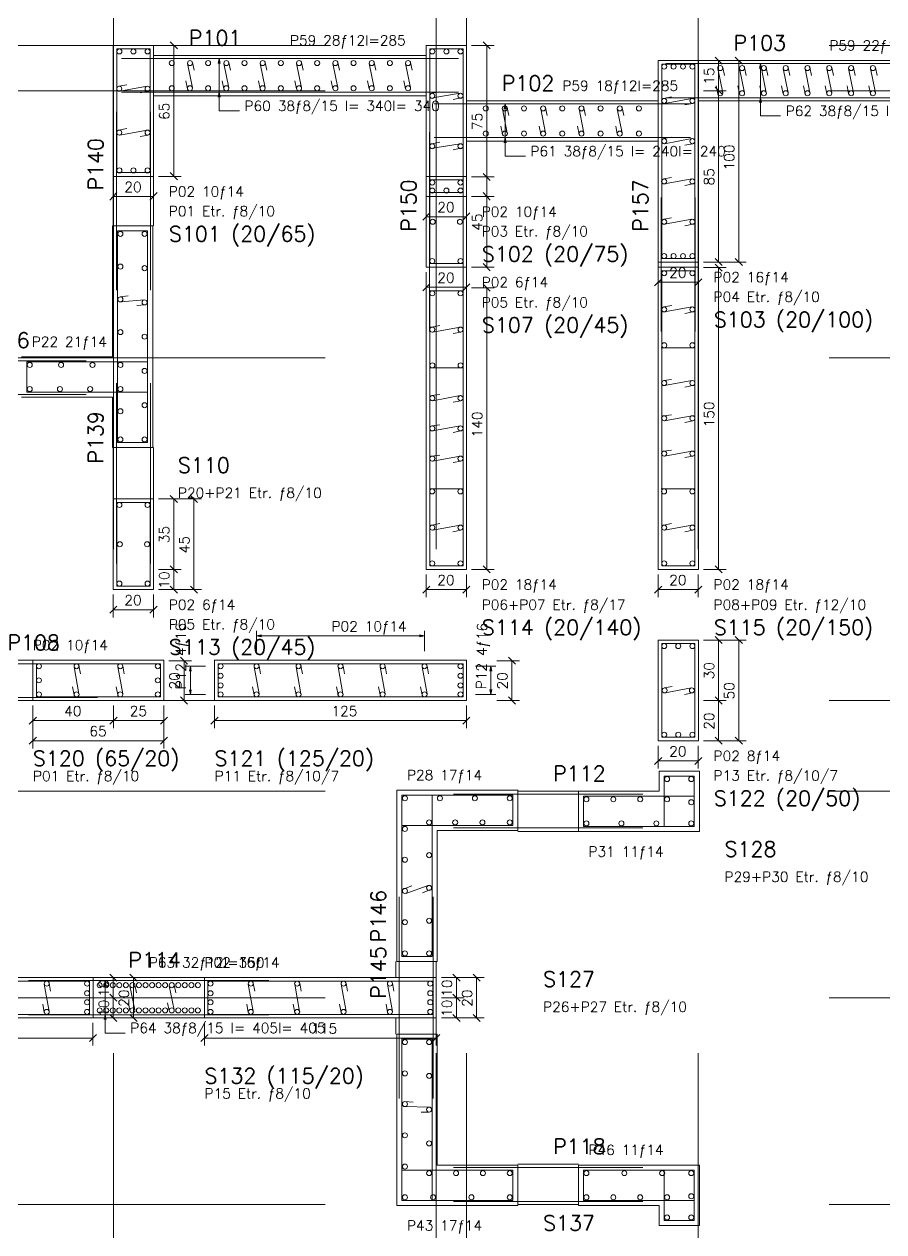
# Model space of a CAD drawing. Header units: inches. Extents: x -0.21 to 0.83, y 0.75 to 2.02.
# Drawn here: x -0.0579 to 0.1126, y 1.665 to 1.9046 of the extents above; entities that cross this region are included whole.
import ezdxf

# ---------------------------------------------------------------- set-up
doc = ezdxf.new("R2010")
doc.units = ezdxf.units.IN
doc.header["$MEASUREMENT"] = 0
doc.linetypes.add('CENTER', pattern=[0.0065, 0.002, -0.001, 0.0005, -0.001, 0.002])
for name, color, linetype, lineweight in [('DONATI', 84, 'Continuous', 0), ('OLCU', 1, 'Continuous', 0), ('PENC2', 1, 'Continuous', 0), ('PENC3', 5, 'Continuous', 0), ('PEND2', 1, 'CENTER', 0)]:
    doc.layers.add(name, color=color, linetype=linetype, lineweight=lineweight)
doc.styles.add('RomanSTA', font='RomanSTA')

msp = doc.modelspace()

# ---------------------------------------------------------------- linework, layer by layer
at = {"layer": 'DONATI', "linetype": 'Continuous'}
for p, q in [((-0.03951, 1.89972), (-0.03951, 1.87522)), ((-0.03951, 1.89972), (-0.03292, 1.89972)), ((-0.03292, 1.89972), (-0.03292, 1.87522)), ((0.02257, 1.89972), (0.02257, 1.87122)), ((0.02257, 1.89972), (0.02916, 1.89972)), ((0.02916, 1.89972), (0.02916, 1.87122)), ((-0.03862, 1.89782), (0.02826, 1.89782)), ((0.06857, 1.89672), (0.06857, 1.85812)), ((0.06857, 1.89672), (0.07516, 1.89672)), ((0.06942, 1.89682), (0.13422, 1.89682)), ((0.07516, 1.89672), (0.07516, 1.85812)), ((-0.03862, 1.89112), (0.02826, 1.89112)), ((0.02342, 1.88882), (0.07426, 1.88882)), ((0.06942, 1.89002), (0.13422, 1.89002)), ((-0.03958, 1.88722), (-0.03958, 1.85182)), ((-0.03286, 1.88722), (-0.03286, 1.85182)), ((0.0225, 1.88322), (0.0225, 1.84362)), ((0.02342, 1.88212), (0.07426, 1.88212)), ((0.02922, 1.88322), (0.02922, 1.84362)), ((-0.03951, 1.87522), (-0.03292, 1.87522)), ((0.02257, 1.87372), (0.02257, 1.85712)), ((0.02257, 1.87372), (0.02916, 1.87372)), ((0.02916, 1.87372), (0.02916, 1.85712)), ((0.02257, 1.87122), (0.02916, 1.87122)), ((0.0685, 1.87022), (0.0685, 1.84362)), ((0.07522, 1.87022), (0.07522, 1.84362)), ((-0.0334, 1.86362), (-0.0394, 1.86362)), ((-0.0394, 1.86362), (-0.0394, 1.82162)), ((-0.0334, 1.82162), (-0.0334, 1.86362)), ((0.06857, 1.85812), (0.07516, 1.85812)), ((0.02257, 1.85712), (0.02916, 1.85712)), ((0.06857, 1.85572), (0.06857, 1.79712)), ((0.06857, 1.85572), (0.07516, 1.85572)), ((0.07516, 1.85572), (0.07516, 1.79712)), ((0.02257, 1.85172), (0.02257, 1.79712)), ((0.02257, 1.85172), (0.02916, 1.85172)), ((0.02916, 1.85172), (0.02916, 1.79712)), ((0.0685, 1.84042), (0.07522, 1.84042)), ((-0.08702, 1.83782), (-0.0456, 1.83782)), ((-0.0334, 1.83762), (-0.0574, 1.83762)), ((-0.0574, 1.83762), (-0.0574, 1.83162)), ((0.0225, 1.83642), (0.02922, 1.83642)), ((-0.0574, 1.83162), (-0.0334, 1.83162)), ((-0.03958, 1.83342), (-0.03958, 1.79762)), ((-0.03286, 1.83342), (-0.03286, 1.79762)), ((-0.08702, 1.83112), (-0.0456, 1.83112)), ((-0.0394, 1.82162), (-0.0334, 1.82162)), ((0.0225, 1.81242), (0.02922, 1.81242)), ((0.0685, 1.81242), (0.07522, 1.81242)), ((-0.03951, 1.80972), (-0.03951, 1.79312)), ((-0.03951, 1.80972), (-0.03292, 1.80972)), ((-0.03292, 1.80972), (-0.03292, 1.79312)), ((0.02257, 1.79712), (0.02916, 1.79712)), ((0.06857, 1.79712), (0.07516, 1.79712)), ((-0.03951, 1.79312), (-0.03292, 1.79312)), ((0.06857, 1.78172), (0.06857, 1.76312)), ((0.06857, 1.78172), (0.07516, 1.78172)), ((0.07516, 1.78172), (0.07516, 1.76312)), ((-0.08102, 1.77772), (-0.04338, 1.77772)), ((-0.05547, 1.77772), (-0.05547, 1.77112)), ((-0.05547, 1.77772), (-0.03088, 1.77772)), ((-0.03088, 1.77772), (-0.03088, 1.77112)), ((-0.01943, 1.77772), (-0.01943, 1.77112)), ((-0.01943, 1.77772), (0.02916, 1.77772)), ((0.02916, 1.77772), (0.02916, 1.77112)), ((-0.08102, 1.77102), (-0.04338, 1.77102)), ((-0.05547, 1.77112), (-0.03088, 1.77112)), ((-0.01943, 1.77112), (0.02916, 1.77112)), ((0.06857, 1.76312), (0.07516, 1.76312)), ((0.07504, 1.75542), (0.06904, 1.75542)), ((0.06904, 1.75542), (0.06904, 1.74542)), ((0.07504, 1.74542), (0.07504, 1.75542)), ((0.01704, 1.75162), (0.01704, 1.74562)), ((0.03904, 1.75162), (0.01704, 1.75162)), ((0.02304, 1.75162), (0.01704, 1.75162)), ((0.01704, 1.75162), (0.01704, 1.71962)), ((0.02304, 1.71962), (0.02304, 1.75162)), ((0.02724, 1.75182), (0.06484, 1.75182)), ((0.03904, 1.74562), (0.03904, 1.75162)), ((0.07504, 1.75142), (0.05304, 1.75142)), ((0.05304, 1.75142), (0.05304, 1.74542)), ((0.07504, 1.74542), (0.07504, 1.75142)), ((0.01704, 1.74562), (0.03904, 1.74562)), ((0.02724, 1.74512), (0.06484, 1.74512)), ((0.05304, 1.74542), (0.07504, 1.74542)), ((0.06904, 1.74542), (0.07504, 1.74542)), ((0.0165, 1.73142), (0.0165, 1.70902)), ((0.02322, 1.73142), (0.02322, 1.70902)), ((0.01704, 1.71962), (0.02304, 1.71962)), ((-0.08951, 1.71472), (-0.04492, 1.71472)), ((-0.05702, 1.71482), (-0.00934, 1.71482)), ((-0.04492, 1.71472), (-0.04492, 1.70812)), ((-0.02143, 1.71472), (-0.02143, 1.70812)), ((-0.02143, 1.71472), (0.02316, 1.71472)), ((0.0165, 1.71382), (0.0165, 1.69142)), ((0.02316, 1.71472), (0.02316, 1.70812)), ((0.02322, 1.71382), (0.02322, 1.69142)), ((-0.08951, 1.70812), (-0.04492, 1.70812)), ((-0.05702, 1.70802), (-0.00934, 1.70802)), ((-0.02143, 1.70812), (0.02316, 1.70812)), ((0.02304, 1.70322), (0.01704, 1.70322)), ((0.01704, 1.70322), (0.01704, 1.67122)), ((0.02304, 1.67122), (0.02304, 1.70322)), ((0.01704, 1.67722), (0.01704, 1.67122)), ((0.03904, 1.67722), (0.01704, 1.67722)), ((0.02724, 1.67772), (0.06484, 1.67772)), ((0.03904, 1.67122), (0.03904, 1.67722)), ((0.05304, 1.67722), (0.05304, 1.67122)), ((0.07504, 1.67722), (0.05304, 1.67722)), ((0.07504, 1.67722), (0.06904, 1.67722)), ((0.06904, 1.67722), (0.06904, 1.66722)), ((0.07504, 1.66722), (0.07504, 1.67722)), ((0.07504, 1.67122), (0.07504, 1.67722)), ((0.01704, 1.67122), (0.02304, 1.67122)), ((0.01704, 1.67122), (0.03904, 1.67122)), ((0.02724, 1.67102), (0.06484, 1.67102)), ((0.05304, 1.67122), (0.07504, 1.67122)), ((0.06904, 1.66722), (0.07504, 1.66722))]:
    msp.add_line(p, q, dxfattribs=at)
at = {"layer": 'DONATI'}
for centre in [(-0.03901, 1.89922), (-0.03622, 1.89922), (-0.03342, 1.89922), (0.02307, 1.89922), (0.02586, 1.89922), (0.02866, 1.89922), (-0.02861, 1.89692), (-0.025, 1.89692), (-0.0214, 1.89692), (-0.01779, 1.89692), (-0.01419, 1.89692), (-0.01058, 1.89692), (-0.00698, 1.89692), (-0.00337, 1.89692), (0.00023, 1.89692), (0.00384, 1.89692), (0.00744, 1.89692), (0.01105, 1.89692), (0.01465, 1.89692), (0.01826, 1.89692), (0.06907, 1.89622), (0.07093, 1.89622), (0.0728, 1.89622), (0.07466, 1.89622), (0.08019, 1.89592), (0.08452, 1.89592), (0.08884, 1.89592), (0.09317, 1.89592), (0.0975, 1.89592), (0.10182, 1.89592), (0.10615, 1.89592), (0.11048, 1.89592), (-0.03902, 1.89182), (-0.03342, 1.89182), (-0.02861, 1.89192), (-0.02501, 1.89192), (-0.0214, 1.89192), (-0.0178, 1.89192), (-0.01419, 1.89192), (-0.01059, 1.89192), (-0.00698, 1.89192), (-0.00337, 1.89192), (0.00023, 1.89192), (0.00384, 1.89192), (0.00744, 1.89192), (0.01105, 1.89192), (0.01465, 1.89192), (0.01826, 1.89192), (0.08019, 1.89092), (0.08452, 1.89092), (0.08884, 1.89092), (0.09317, 1.89092), (0.0975, 1.89092), (0.10182, 1.89092), (0.10615, 1.89092), (0.11048, 1.89092), (0.02306, 1.89042), (0.02866, 1.89042), (0.06906, 1.88942), (0.07466, 1.88942), (0.03366, 1.88792), (0.03746, 1.88792), (0.04126, 1.88792), (0.04506, 1.88792), (0.04886, 1.88792), (0.05266, 1.88792), (0.05646, 1.88792), (0.06026, 1.88792), (0.06406, 1.88792), (-0.03902, 1.88312), (-0.03342, 1.88312), (0.03366, 1.88292), (0.03746, 1.88292), (0.04126, 1.88292), (0.04506, 1.88292), (0.04886, 1.88292), (0.05266, 1.88292), (0.05646, 1.88292), (0.06026, 1.88292), (0.06406, 1.88292), (0.06906, 1.88142), (0.07466, 1.88142), (0.02306, 1.88042), (0.02866, 1.88042), (-0.03901, 1.87562), (-0.03622, 1.87562), (-0.03342, 1.87562), (0.02307, 1.87322), (0.02307, 1.87162), (0.02586, 1.87162), (0.02866, 1.87322), (0.02866, 1.87162), (0.06906, 1.87342), (0.07466, 1.87342), (0.02316, 1.86542), (0.02856, 1.86542), (0.06906, 1.86542), (0.07466, 1.86542), (-0.0388, 1.86302), (-0.034, 1.86302), (0.02307, 1.85762), (0.02866, 1.85762), (0.06907, 1.85862), (0.07093, 1.85862), (0.0728, 1.85862), (0.07466, 1.85862), (-0.0388, 1.85652), (-0.034, 1.85622), (0.06907, 1.85522), (0.07466, 1.85522), (-0.0388, 1.85002), (0.02307, 1.85122), (0.02866, 1.85122), (-0.034, 1.84942), (0.06907, 1.84802), (0.07467, 1.84802), (-0.0388, 1.84352), (-0.034, 1.84262), (0.02307, 1.84402), (0.02867, 1.84402), (0.06908, 1.84092), (0.07467, 1.84092), (-0.0568, 1.83702), (-0.05057, 1.83702), (-0.04434, 1.83702), (-0.0388, 1.83702), (-0.034, 1.83582), (0.02308, 1.83692), (0.02867, 1.83692), (0.06906, 1.83342), (0.07466, 1.83342), (-0.0568, 1.83222), (-0.0508, 1.83222), (-0.0448, 1.83222), (-0.0388, 1.83222), (-0.034, 1.82902), (0.02306, 1.83042), (0.02866, 1.83042), (-0.0388, 1.82782), (0.06906, 1.82642), (0.07466, 1.82642), (0.02306, 1.82442), (0.02866, 1.82442), (-0.0388, 1.82222), (-0.034, 1.82222), (0.06906, 1.81942), (0.07466, 1.81942), (0.02306, 1.81842), (0.02866, 1.81842), (0.02305, 1.81192), (0.02865, 1.81192), (0.06905, 1.81192), (0.07465, 1.81192), (-0.03901, 1.80922), (-0.03342, 1.80922), (0.02306, 1.80472), (0.02866, 1.80472), (0.06906, 1.80472), (0.07466, 1.80472), (-0.03892, 1.80142), (-0.03352, 1.80142), (0.02307, 1.79762), (0.02866, 1.79762), (0.06907, 1.79762), (0.07466, 1.79762), (-0.03901, 1.79362), (-0.03342, 1.79362), (0.06907, 1.78122), (0.07186, 1.78122), (0.07466, 1.78122), (-0.05497, 1.77722), (-0.04751, 1.77722), (-0.03884, 1.77722), (-0.03138, 1.77722), (-0.01893, 1.77722), (-0.0118, 1.77722), (-0.00347, 1.77722), (0.00486, 1.77722), (0.0132, 1.77722), (0.02153, 1.77722), (0.02866, 1.77722), (-0.05497, 1.77442), (-0.03138, 1.77442), (-0.01893, 1.77532), (-0.01893, 1.77342), (0.02866, 1.77532), (0.02866, 1.77342), (-0.05497, 1.77162), (-0.04751, 1.77162), (-0.03884, 1.77162), (-0.03138, 1.77162), (-0.01893, 1.77162), (-0.0118, 1.77162), (-0.00347, 1.77162), (0.00486, 1.77162), (0.0132, 1.77162), (0.02153, 1.77162), (0.02866, 1.77162), (0.06916, 1.77242), (0.07456, 1.77242), (0.06907, 1.76362), (0.07186, 1.76362), (0.07466, 1.76362), (0.06964, 1.75482), (0.07444, 1.75482), (0.01764, 1.75102), (0.02458, 1.75102), (0.03151, 1.75102), (0.03844, 1.75102), (0.05364, 1.75082), (0.05898, 1.75082), (0.06431, 1.75082), (0.06964, 1.75082), (0.07444, 1.75022), (0.01764, 1.74492), (0.02244, 1.74622), (0.0276, 1.74622), (0.03302, 1.74622), (0.03844, 1.74622), (0.05364, 1.74602), (0.06058, 1.74602), (0.06751, 1.74602), (0.07444, 1.74602), (0.02244, 1.73972), (0.01764, 1.73882), (0.01764, 1.73262), (0.02244, 1.73322), (0.01764, 1.72642), (0.02244, 1.72672), (0.01764, 1.72022), (0.02244, 1.72022), (-0.05342, 1.71422), (-0.04542, 1.71422), (-0.04292, 1.71392), (-0.04162, 1.71392), (-0.04032, 1.71392), (-0.03902, 1.71392), (-0.03772, 1.71392), (-0.03642, 1.71392), (-0.03512, 1.71392), (-0.03382, 1.71392), (-0.03253, 1.71392), (-0.03123, 1.71392), (-0.02993, 1.71392), (-0.02863, 1.71392), (-0.02733, 1.71392), (-0.02603, 1.71392), (-0.02473, 1.71392), (-0.02343, 1.71392), (-0.02093, 1.71422), (-0.01294, 1.71422), (-0.00374, 1.71422), (0.00546, 1.71422), (0.01466, 1.71422), (0.02266, 1.71422), (-0.04542, 1.71232), (-0.02093, 1.71232), (0.02266, 1.71232), (-0.05342, 1.70862), (-0.04542, 1.71052), (-0.04542, 1.70862), (-0.04292, 1.70892), (-0.04162, 1.70892), (-0.04032, 1.70892), (-0.03902, 1.70892), (-0.03772, 1.70892), (-0.03642, 1.70892), (-0.03513, 1.70892), (-0.03383, 1.70892), (-0.03253, 1.70892), (-0.03123, 1.70892), (-0.02993, 1.70892), (-0.02863, 1.70892), (-0.02733, 1.70892), (-0.02603, 1.70892), (-0.02473, 1.70892), (-0.02344, 1.70892), (-0.02093, 1.71052), (-0.02093, 1.70862), (-0.01294, 1.70862), (-0.00374, 1.70862), (0.00546, 1.70862), (0.01466, 1.70862), (0.02266, 1.71052), (0.02266, 1.70862), (0.01764, 1.70262), (0.02244, 1.70262), (0.01764, 1.69642), (0.02244, 1.69592), (0.01764, 1.69032), (0.02244, 1.68922), (0.01764, 1.68412), (0.02244, 1.68252), (0.01764, 1.67792), (0.02244, 1.67662), (0.02778, 1.67662), (0.03311, 1.67662), (0.03844, 1.67662), (0.05364, 1.67662), (0.06116, 1.67662), (0.06867, 1.67662), (0.07444, 1.67662), (0.01764, 1.67182), (0.02321, 1.67182), (0.03083, 1.67182), (0.03844, 1.67182), (0.05364, 1.67182), (0.05898, 1.67182), (0.06431, 1.67182), (0.06964, 1.67182), (0.07444, 1.67202), (0.06964, 1.66782), (0.07444, 1.66782)]:
    msp.add_circle(centre, 0.0005, dxfattribs=at)
at = {"layer": 'OLCU', "linetype": 'Continuous'}
for p, q in [((-0.02751, 1.89972), (-0.02892, 1.90112)), ((0.03457, 1.89972), (0.03316, 1.90112)), ((-0.02672, 1.90042), (-0.03122, 1.90042)), ((-0.02822, 1.87442), (-0.02822, 1.90042)), ((0.03536, 1.90042), (0.03086, 1.90042)), ((0.03386, 1.87042), (0.03386, 1.90042)), ((-0.01919, 1.89782), (-0.01939, 1.89682)), ((-0.01919, 1.89782), (-0.019, 1.89682)), ((0.08136, 1.89742), (0.07686, 1.89742)), ((0.08057, 1.89672), (0.07916, 1.89812)), ((0.07986, 1.89142), (0.07986, 1.89742)), ((0.08536, 1.89742), (0.08086, 1.89742)), ((0.08457, 1.89672), (0.08316, 1.89812)), ((0.08386, 1.85742), (0.08386, 1.89742)), ((0.08817, 1.89682), (0.08797, 1.89582)), ((0.08817, 1.89682), (0.08836, 1.89582)), ((-0.01919, 1.89112), (-0.01938, 1.89012)), ((-0.01919, 1.89112), (-0.01899, 1.89012)), ((0.08136, 1.89142), (0.07686, 1.89142)), ((0.08057, 1.89072), (0.07916, 1.89212)), ((0.07986, 1.85742), (0.07986, 1.89142)), ((0.03753, 1.88882), (0.03733, 1.88782)), ((0.03753, 1.88882), (0.03772, 1.88782)), ((0.08817, 1.89002), (0.08798, 1.88912)), ((0.08817, 1.89002), (0.08837, 1.88912)), ((0.03753, 1.88212), (0.03734, 1.88112)), ((0.03753, 1.88212), (0.03773, 1.88112)), ((-0.02672, 1.87442), (-0.03122, 1.87442)), ((-0.02751, 1.87372), (-0.02892, 1.87522)), ((0.03536, 1.87432), (0.03086, 1.87432)), ((0.03457, 1.87362), (0.03316, 1.87502)), ((0.03386, 1.85642), (0.03386, 1.87432)), ((-0.04021, 1.86892), (-0.04021, 1.87342)), ((-0.03225, 1.86892), (-0.03225, 1.87342)), ((-0.04092, 1.86972), (-0.0395, 1.87122)), ((-0.04021, 1.87042), (-0.03225, 1.87042)), ((-0.03296, 1.86972), (-0.03154, 1.87122)), ((0.03536, 1.87042), (0.03086, 1.87042)), ((0.03457, 1.86972), (0.03316, 1.87122)), ((0.02116, 1.86572), (0.02258, 1.86722)), ((0.02187, 1.86492), (0.02187, 1.86942)), ((0.02912, 1.86572), (0.03054, 1.86722)), ((0.02983, 1.86492), (0.02983, 1.86942)), ((0.02187, 1.86642), (0.02983, 1.86642)), ((0.08057, 1.85672), (0.07916, 1.85812)), ((0.08457, 1.85672), (0.08316, 1.85812)), ((0.02187, 1.85092), (0.02187, 1.85542)), ((0.02983, 1.85092), (0.02983, 1.85542)), ((0.03536, 1.85642), (0.03086, 1.85642)), ((0.03457, 1.85572), (0.03316, 1.85712)), ((0.06787, 1.85192), (0.06787, 1.85642)), ((0.07583, 1.85192), (0.07583, 1.85642)), ((0.08136, 1.85742), (0.07686, 1.85742)), ((0.08136, 1.85632), (0.07686, 1.85632)), ((0.08057, 1.85562), (0.07916, 1.85702)), ((0.07986, 1.79642), (0.07986, 1.85632)), ((0.08536, 1.85742), (0.08086, 1.85742)), ((0.02116, 1.85172), (0.02258, 1.85312)), ((0.02912, 1.85172), (0.03054, 1.85312)), ((0.03457, 1.85162), (0.03316, 1.85302)), ((0.06716, 1.85272), (0.06858, 1.85412)), ((0.06787, 1.85342), (0.07583, 1.85342)), ((0.07512, 1.85272), (0.07654, 1.85412)), ((0.02187, 1.85242), (0.02983, 1.85242)), ((0.03536, 1.85232), (0.03086, 1.85232)), ((0.03386, 1.79642), (0.03386, 1.85232)), ((-0.02672, 1.81042), (-0.03122, 1.81042)), ((-0.02751, 1.80972), (-0.02892, 1.81112)), ((-0.02822, 1.79642), (-0.02822, 1.81042)), ((-0.02272, 1.81042), (-0.02722, 1.81042)), ((-0.02351, 1.80972), (-0.02492, 1.81112)), ((-0.02422, 1.79242), (-0.02422, 1.81042)), ((-0.02672, 1.79642), (-0.03122, 1.79642)), ((-0.02751, 1.79572), (-0.02892, 1.79712)), ((-0.02822, 1.79242), (-0.02822, 1.79642)), ((0.02187, 1.79092), (0.02187, 1.79542)), ((0.02983, 1.79092), (0.02983, 1.79542)), ((0.03536, 1.79642), (0.03086, 1.79642)), ((0.03457, 1.79572), (0.03316, 1.79712)), ((0.06787, 1.79092), (0.06787, 1.79542)), ((0.07583, 1.79092), (0.07583, 1.79542)), ((0.08136, 1.79642), (0.07686, 1.79642)), ((0.08057, 1.79572), (0.07916, 1.79712)), ((-0.02751, 1.79172), (-0.02892, 1.79312)), ((-0.02351, 1.79172), (-0.02492, 1.79312)), ((0.02116, 1.79172), (0.02258, 1.79312)), ((0.02912, 1.79172), (0.03054, 1.79312)), ((0.06716, 1.79172), (0.06858, 1.79312)), ((0.07512, 1.79172), (0.07654, 1.79312)), ((-0.04021, 1.78692), (-0.04021, 1.79142)), ((-0.03225, 1.78692), (-0.03225, 1.79142)), ((-0.02672, 1.79242), (-0.03122, 1.79242)), ((-0.02272, 1.79242), (-0.02722, 1.79242)), ((0.02187, 1.79242), (0.02983, 1.79242)), ((0.06787, 1.79242), (0.07583, 1.79242)), ((-0.04092, 1.78772), (-0.0395, 1.78912)), ((-0.04021, 1.78842), (-0.03225, 1.78842)), ((-0.03296, 1.78772), (-0.03154, 1.78912)), ((-0.0118, 1.78022), (-0.0118, 1.78422)), ((-0.0118, 1.78322), (-0.01082, 1.78342)), ((-0.0118, 1.78322), (0.02153, 1.78322)), ((-0.0118, 1.78322), (-0.01082, 1.78302)), ((0.02153, 1.78322), (0.02055, 1.78342)), ((0.02153, 1.78322), (0.02055, 1.78302)), ((0.02153, 1.78022), (0.02153, 1.78422)), ((0.08136, 1.78242), (0.07686, 1.78242)), ((0.08057, 1.78172), (0.07916, 1.78312)), ((0.07986, 1.77042), (0.07986, 1.78242)), ((0.08536, 1.78242), (0.08086, 1.78242)), ((0.08457, 1.78172), (0.08316, 1.78312)), ((0.08386, 1.76242), (0.08386, 1.78242)), ((-0.02547, 1.77762), (-0.02688, 1.77902)), ((0.03957, 1.77762), (0.03816, 1.77902)), ((-0.02468, 1.77832), (-0.02918, 1.77832)), ((-0.02618, 1.77042), (-0.02618, 1.77832)), ((-0.02193, 1.77722), (-0.02593, 1.77722)), ((-0.02493, 1.77722), (-0.02513, 1.77622)), ((-0.02493, 1.77162), (-0.02493, 1.77722)), ((-0.02493, 1.77722), (-0.02474, 1.77622)), ((0.03166, 1.77722), (0.03566, 1.77722)), ((0.03466, 1.77722), (0.03446, 1.77622)), ((0.03466, 1.77722), (0.03466, 1.77162)), ((0.03466, 1.77722), (0.03485, 1.77622)), ((0.04036, 1.77832), (0.03586, 1.77832)), ((0.03886, 1.77042), (0.03886, 1.77832)), ((-0.02193, 1.77162), (-0.02593, 1.77162)), ((-0.02493, 1.77162), (-0.02513, 1.77252)), ((-0.02493, 1.77162), (-0.02474, 1.77252)), ((0.03166, 1.77162), (0.03566, 1.77162)), ((0.03466, 1.77162), (0.03447, 1.77262)), ((0.03466, 1.77162), (0.03486, 1.77262)), ((-0.05617, 1.76492), (-0.05617, 1.76942)), ((-0.04017, 1.76492), (-0.04017, 1.76942)), ((-0.03017, 1.76492), (-0.03017, 1.76942)), ((-0.02468, 1.77042), (-0.02918, 1.77042)), ((-0.02547, 1.76972), (-0.02688, 1.77112)), ((-0.02013, 1.76492), (-0.02013, 1.76942)), ((0.02983, 1.76492), (0.02983, 1.76942)), ((0.04036, 1.77042), (0.03586, 1.77042)), ((0.03957, 1.76972), (0.03816, 1.77112)), ((0.08136, 1.77042), (0.07686, 1.77042)), ((0.08057, 1.76972), (0.07916, 1.77112)), ((0.07986, 1.76242), (0.07986, 1.77042)), ((-0.05688, 1.76572), (-0.05546, 1.76712)), ((-0.05617, 1.76642), (-0.04017, 1.76642)), ((-0.04088, 1.76572), (-0.03946, 1.76712)), ((-0.04017, 1.76642), (-0.03017, 1.76642)), ((-0.03088, 1.76572), (-0.02946, 1.76712)), ((-0.02084, 1.76572), (-0.01942, 1.76712)), ((-0.02013, 1.76642), (0.02983, 1.76642)), ((0.02912, 1.76572), (0.03054, 1.76712)), ((-0.05617, 1.76092), (-0.05617, 1.76542)), ((-0.03017, 1.76092), (-0.03017, 1.76542)), ((-0.05688, 1.76172), (-0.05546, 1.76312)), ((-0.05617, 1.76242), (-0.03017, 1.76242)), ((-0.03088, 1.76172), (-0.02946, 1.76312)), ((0.08136, 1.76242), (0.07686, 1.76242)), ((0.08057, 1.76172), (0.07916, 1.76312)), ((0.08536, 1.76242), (0.08086, 1.76242)), ((0.08457, 1.76172), (0.08316, 1.76312)), ((0.06787, 1.75692), (0.06787, 1.76142)), ((0.07583, 1.75692), (0.07583, 1.76142)), ((0.06716, 1.75772), (0.06858, 1.75912)), ((0.06787, 1.75842), (0.07583, 1.75842)), ((0.07512, 1.75772), (0.07654, 1.75912)), ((-0.03951, 1.71472), (-0.04092, 1.71612)), ((-0.03551, 1.71472), (-0.03692, 1.71612)), ((0.02857, 1.71472), (0.02716, 1.71612)), ((0.03257, 1.71472), (0.03116, 1.71612)), ((-0.03872, 1.71542), (-0.04322, 1.71542)), ((-0.04186, 1.71482), (-0.04205, 1.71382)), ((-0.04186, 1.71482), (-0.04166, 1.71382)), ((-0.04022, 1.71142), (-0.04022, 1.71542)), ((-0.03472, 1.71542), (-0.03922, 1.71542)), ((-0.03622, 1.70742), (-0.03622, 1.71542)), ((0.02936, 1.71542), (0.02486, 1.71542)), ((0.02786, 1.71142), (0.02786, 1.71542)), ((0.03336, 1.71542), (0.02886, 1.71542)), ((0.03186, 1.70742), (0.03186, 1.71542)), ((-0.03872, 1.71142), (-0.04322, 1.71142)), ((-0.03951, 1.71072), (-0.04092, 1.71212)), ((-0.04022, 1.70742), (-0.04022, 1.71142)), ((0.02936, 1.71142), (0.02486, 1.71142)), ((0.02857, 1.71072), (0.02716, 1.71212)), ((0.02786, 1.70742), (0.02786, 1.71142)), ((-0.03872, 1.70742), (-0.04322, 1.70742)), ((-0.04186, 1.70802), (-0.04205, 1.70712)), ((-0.04186, 1.70802), (-0.04166, 1.70712)), ((-0.03951, 1.70672), (-0.04092, 1.70812)), ((-0.03472, 1.70742), (-0.03922, 1.70742)), ((-0.03551, 1.70672), (-0.03692, 1.70812)), ((0.02936, 1.70742), (0.02486, 1.70742)), ((0.02857, 1.70672), (0.02716, 1.70812)), ((0.03336, 1.70742), (0.02886, 1.70742)), ((0.03257, 1.70672), (0.03116, 1.70812)), ((-0.04496, 1.70272), (-0.04354, 1.70412)), ((-0.04425, 1.70192), (-0.04425, 1.70642)), ((-0.02284, 1.70272), (-0.02142, 1.70412)), ((-0.02213, 1.70192), (-0.02213, 1.70642)), ((0.02312, 1.70272), (0.02454, 1.70412)), ((0.02383, 1.70192), (0.02383, 1.70642)), ((-0.09021, 1.70342), (-0.04425, 1.70342)), ((-0.02213, 1.70342), (0.02383, 1.70342))]:
    msp.add_line(p, q, dxfattribs=at)
at = {"layer": 'PENC2', "linetype": 'Continuous'}
for p, q in [((-0.01919, 1.88742), (-0.01919, 1.89782)), ((0.08817, 1.88642), (0.08817, 1.89682)), ((0.03753, 1.87842), (0.03753, 1.88882)), ((-0.01919, 1.88742), (-0.01519, 1.88742)), ((0.08817, 1.88642), (0.09217, 1.88642)), ((0.03753, 1.87842), (0.04153, 1.87842)), ((-0.04185, 1.70442), (-0.04186, 1.71482)), ((-0.04185, 1.70442), (-0.03785, 1.70442))]:
    msp.add_line(p, q, dxfattribs=at)
at = {"layer": 'PENC3', "linetype": 'Continuous'}
for p, q in [((-0.04022, 1.90042), (-0.04022, 1.87442)), ((-0.04022, 1.90042), (-0.03222, 1.90042)), ((-0.03222, 1.90042), (-0.03222, 1.87442)), ((-0.03222, 1.89842), (0.02186, 1.89842)), ((0.02186, 1.90042), (0.02186, 1.87042)), ((0.02186, 1.90042), (0.02986, 1.90042)), ((0.02986, 1.90042), (0.02986, 1.87042)), ((-0.02549, 1.89682), (-0.02452, 1.89202)), ((-0.02451, 1.89702), (-0.0242, 1.89552)), ((-0.01828, 1.89682), (-0.01731, 1.89202)), ((-0.0173, 1.89702), (-0.01698, 1.89552)), ((-0.01107, 1.89682), (-0.0101, 1.89202)), ((-0.01009, 1.89702), (-0.00977, 1.89552)), ((-0.00386, 1.89682), (-0.00288, 1.89202)), ((-0.00288, 1.89702), (-0.00256, 1.89552)), ((0.00335, 1.89682), (0.00433, 1.89202)), ((0.00433, 1.89702), (0.00465, 1.89552)), ((0.01056, 1.89682), (0.01154, 1.89202)), ((0.01154, 1.89702), (0.01186, 1.89552)), ((0.01777, 1.89682), (0.01875, 1.89202)), ((0.01875, 1.89702), (0.01907, 1.89552)), ((0.06786, 1.89742), (0.06786, 1.85742)), ((0.06786, 1.89742), (0.07586, 1.89742)), ((0.07582, 1.89742), (0.12782, 1.89742)), ((0.07586, 1.89742), (0.07586, 1.85742)), ((0.08068, 1.89602), (0.081, 1.89442)), ((0.08501, 1.89602), (0.08533, 1.89442)), ((0.08933, 1.89602), (0.08965, 1.89442)), ((0.09366, 1.89602), (0.09398, 1.89442)), ((0.09799, 1.89602), (0.09831, 1.89442)), ((0.10231, 1.89602), (0.10263, 1.89442)), ((0.10664, 1.89602), (0.10696, 1.89442)), ((0.11097, 1.89602), (0.11129, 1.89442)), ((0.0797, 1.89582), (0.08068, 1.89102)), ((0.08403, 1.89582), (0.08501, 1.89102)), ((0.08835, 1.89582), (0.08933, 1.89102)), ((0.09268, 1.89582), (0.09366, 1.89102)), ((0.09701, 1.89582), (0.09799, 1.89102)), ((0.10133, 1.89582), (0.10231, 1.89102)), ((0.10566, 1.89582), (0.10664, 1.89102)), ((0.10999, 1.89582), (0.11097, 1.89102)), ((-0.03911, 1.89232), (-0.03753, 1.89262)), ((-0.03893, 1.89132), (-0.03351, 1.89232)), ((-0.03333, 1.89132), (-0.0349, 1.89102)), ((-0.0255, 1.89182), (-0.02582, 1.89342)), ((-0.01829, 1.89182), (-0.01861, 1.89342)), ((-0.01107, 1.89182), (-0.01139, 1.89342)), ((-0.00386, 1.89182), (-0.00418, 1.89342)), ((0.00335, 1.89182), (0.00303, 1.89342)), ((0.01056, 1.89182), (0.01024, 1.89342)), ((0.01777, 1.89182), (0.01745, 1.89342)), ((0.02297, 1.89092), (0.02455, 1.89122)), ((0.0797, 1.89082), (0.07938, 1.89242)), ((0.08403, 1.89082), (0.08371, 1.89242)), ((0.08835, 1.89082), (0.08803, 1.89242)), ((0.09268, 1.89082), (0.09236, 1.89242)), ((0.09701, 1.89082), (0.09669, 1.89242)), ((0.10133, 1.89082), (0.10101, 1.89242)), ((0.10566, 1.89082), (0.10534, 1.89242)), ((0.10999, 1.89082), (0.10967, 1.89242)), ((-0.03222, 1.89042), (0.02186, 1.89042)), ((0.02315, 1.89002), (0.02857, 1.89092)), ((0.02875, 1.89002), (0.02718, 1.88972)), ((0.02986, 1.88942), (0.06786, 1.88942)), ((0.06897, 1.88992), (0.07055, 1.89022)), ((0.06915, 1.88892), (0.07457, 1.88992)), ((0.07475, 1.88892), (0.07318, 1.88862)), ((0.07586, 1.88942), (0.12778, 1.88942)), ((0.03697, 1.88782), (0.03795, 1.88302)), ((0.03795, 1.88802), (0.03827, 1.88652)), ((0.04457, 1.88782), (0.04555, 1.88302)), ((0.04555, 1.88802), (0.04587, 1.88652)), ((0.05217, 1.88782), (0.05315, 1.88302)), ((0.05315, 1.88802), (0.05347, 1.88652)), ((0.05977, 1.88782), (0.06075, 1.88302)), ((0.06075, 1.88802), (0.06107, 1.88652)), ((-0.03911, 1.88362), (-0.03753, 1.88392)), ((0.03697, 1.88282), (0.03665, 1.88442)), ((0.04457, 1.88282), (0.04425, 1.88442)), ((0.05217, 1.88282), (0.05185, 1.88442)), ((0.05977, 1.88282), (0.05945, 1.88442)), ((-0.03893, 1.88262), (-0.03351, 1.88362)), ((-0.03333, 1.88262), (-0.0349, 1.88232)), ((0.06897, 1.88192), (0.07055, 1.88222)), ((0.06915, 1.88092), (0.07457, 1.88192)), ((0.02297, 1.88092), (0.02455, 1.88122)), ((0.02315, 1.88002), (0.02857, 1.88092)), ((0.02875, 1.88002), (0.02718, 1.87972)), ((0.02986, 1.88142), (0.06786, 1.88142)), ((0.07475, 1.88092), (0.07318, 1.88062)), ((-0.04022, 1.87442), (-0.03222, 1.87442)), ((-0.04022, 1.87442), (-0.04022, 1.86462)), ((-0.03222, 1.87442), (-0.03222, 1.86462)), ((0.02186, 1.87442), (0.02186, 1.85642)), ((0.02186, 1.87442), (0.02986, 1.87442)), ((0.02986, 1.87442), (0.02986, 1.85642)), ((0.06897, 1.87392), (0.07055, 1.87422)), ((0.06915, 1.87292), (0.07457, 1.87392)), ((0.07475, 1.87292), (0.07318, 1.87262)), ((0.02186, 1.87042), (0.02986, 1.87042)), ((0.02186, 1.87042), (0.02186, 1.85642)), ((0.02986, 1.87042), (0.02986, 1.85642)), ((0.06897, 1.86592), (0.07055, 1.86622)), ((0.06915, 1.86492), (0.07457, 1.86592)), ((0.07475, 1.86492), (0.07318, 1.86462)), ((-0.0324, 1.86462), (-0.0404, 1.86462)), ((-0.0404, 1.86462), (-0.0404, 1.83862)), ((-0.0324, 1.82062), (-0.0324, 1.86462)), ((0.02186, 1.85642), (0.02986, 1.85642)), ((0.06786, 1.85742), (0.07586, 1.85742)), ((0.06786, 1.85742), (0.06786, 1.85642)), ((0.06786, 1.85642), (0.06786, 1.79642)), ((0.06786, 1.85642), (0.07586, 1.85642)), ((0.07586, 1.85742), (0.07586, 1.85642)), ((0.07586, 1.85642), (0.07586, 1.79642)), ((-0.03884, 1.85052), (-0.03724, 1.85072)), ((0.02186, 1.85242), (0.02186, 1.79642)), ((0.02186, 1.85242), (0.02986, 1.85242)), ((0.02986, 1.85242), (0.02986, 1.79642)), ((-0.03875, 1.84952), (-0.03404, 1.84992)), ((-0.03395, 1.84892), (-0.03555, 1.84882)), ((0.06898, 1.84852), (0.07056, 1.84882)), ((0.06916, 1.84752), (0.07458, 1.84852)), ((0.07476, 1.84752), (0.07318, 1.84722)), ((0.02298, 1.84452), (0.02456, 1.84482)), ((0.02316, 1.84352), (0.02858, 1.84452)), ((0.02876, 1.84352), (0.02718, 1.84322)), ((-0.0404, 1.83862), (-0.0584, 1.83862)), ((0.06897, 1.83392), (0.07055, 1.83412)), ((0.07457, 1.83392), (0.06915, 1.83292)), ((0.07475, 1.83292), (0.07318, 1.83262)), ((-0.0584, 1.83062), (-0.0404, 1.83062)), ((-0.0404, 1.83062), (-0.0404, 1.82062)), ((0.02297, 1.83092), (0.02455, 1.83112)), ((0.02857, 1.83092), (0.02315, 1.82992)), ((0.02875, 1.82992), (0.02718, 1.82962)), ((0.06897, 1.82692), (0.07055, 1.82712)), ((0.07457, 1.82692), (0.06915, 1.82592)), ((0.02297, 1.82492), (0.02455, 1.82512)), ((0.02857, 1.82492), (0.02315, 1.82392)), ((0.07475, 1.82592), (0.07318, 1.82562)), ((0.02875, 1.82392), (0.02718, 1.82362)), ((-0.0404, 1.82062), (-0.0324, 1.82062)), ((-0.04022, 1.82062), (-0.04022, 1.81042)), ((-0.03222, 1.82062), (-0.03222, 1.81042)), ((0.06897, 1.81992), (0.07055, 1.82012)), ((0.07457, 1.81992), (0.06915, 1.81892)), ((0.02297, 1.81892), (0.02455, 1.81912)), ((0.02857, 1.81892), (0.02315, 1.81792)), ((0.02875, 1.81792), (0.02718, 1.81762)), ((0.07475, 1.81892), (0.07318, 1.81862)), ((-0.04022, 1.81042), (-0.04022, 1.79242)), ((-0.04022, 1.81042), (-0.03222, 1.81042)), ((-0.03222, 1.81042), (-0.03222, 1.79242)), ((0.02297, 1.80522), (0.02454, 1.80552)), ((0.02857, 1.80522), (0.02315, 1.80422)), ((0.06897, 1.80522), (0.07054, 1.80552)), ((0.07457, 1.80522), (0.06915, 1.80422)), ((0.02874, 1.80422), (0.02717, 1.80392)), ((0.07474, 1.80422), (0.07317, 1.80392)), ((0.02186, 1.79642), (0.02986, 1.79642)), ((0.06786, 1.79642), (0.07586, 1.79642)), ((-0.04022, 1.79242), (-0.03222, 1.79242)), ((0.06786, 1.78242), (0.06786, 1.76242)), ((0.06786, 1.78242), (0.07586, 1.78242)), ((0.07586, 1.78242), (0.07586, 1.76242)), ((-0.06822, 1.77842), (-0.05618, 1.77842)), ((-0.05618, 1.77842), (-0.05618, 1.77042)), ((-0.05618, 1.77842), (-0.03018, 1.77842)), ((-0.03018, 1.77842), (-0.03018, 1.77042)), ((-0.02014, 1.77842), (-0.02014, 1.77042)), ((-0.02014, 1.77842), (0.02986, 1.77842)), ((0.02986, 1.77842), (0.02986, 1.77042)), ((-0.048, 1.77712), (-0.04702, 1.77172)), ((-0.04702, 1.77732), (-0.04673, 1.77572)), ((-0.03933, 1.77712), (-0.03835, 1.77172)), ((-0.03835, 1.77732), (-0.03807, 1.77572)), ((-0.01229, 1.77712), (-0.01131, 1.77172)), ((-0.01131, 1.77732), (-0.01103, 1.77572)), ((-0.00396, 1.77712), (-0.00298, 1.77172)), ((-0.00298, 1.77732), (-0.00269, 1.77572)), ((0.00437, 1.77712), (0.00535, 1.77172)), ((0.00536, 1.77732), (0.00564, 1.77572)), ((0.01271, 1.77712), (0.01369, 1.77172)), ((0.01369, 1.77732), (0.01397, 1.77572)), ((0.02104, 1.77712), (0.02202, 1.77172)), ((0.02202, 1.77732), (0.02231, 1.77572)), ((-0.048, 1.77152), (-0.04829, 1.77312)), ((-0.03934, 1.77152), (-0.03962, 1.77312)), ((-0.0123, 1.77152), (-0.01258, 1.77312)), ((-0.00396, 1.77152), (-0.00425, 1.77312)), ((0.00437, 1.77152), (0.00409, 1.77312)), ((0.0127, 1.77152), (0.01242, 1.77312)), ((0.02104, 1.77152), (0.02075, 1.77312)), ((0.06907, 1.77292), (0.07064, 1.77322)), ((0.06926, 1.77192), (0.07447, 1.77292)), ((0.07466, 1.77192), (0.07308, 1.77162)), ((-0.06822, 1.77042), (-0.05618, 1.77042)), ((-0.05618, 1.77042), (-0.03018, 1.77042)), ((-0.02014, 1.77042), (0.02986, 1.77042)), ((0.06786, 1.76242), (0.07586, 1.76242)), ((0.07604, 1.75642), (0.06804, 1.75642)), ((0.06804, 1.75642), (0.06804, 1.75242)), ((0.07604, 1.74442), (0.07604, 1.75642)), ((0.01604, 1.75262), (0.01604, 1.71862)), ((0.04004, 1.75262), (0.01604, 1.75262)), ((0.04004, 1.74462), (0.04004, 1.75262)), ((0.04004, 1.75242), (0.05204, 1.75242)), ((0.06804, 1.75242), (0.05204, 1.75242)), ((0.05204, 1.75242), (0.05204, 1.74442)), ((0.02404, 1.71862), (0.02404, 1.74462)), ((0.02404, 1.74462), (0.04004, 1.74462)), ((0.04004, 1.74442), (0.05204, 1.74442)), ((0.05204, 1.74442), (0.07604, 1.74442)), ((0.01748, 1.73302), (0.01898, 1.73362)), ((0.01781, 1.73212), (0.02228, 1.73372)), ((0.02261, 1.73282), (0.0211, 1.73222)), ((0.01586, 1.71862), (0.01586, 1.71542)), ((0.01604, 1.71862), (0.02404, 1.71862)), ((0.02386, 1.71862), (0.02386, 1.71542)), ((-0.09022, 1.71542), (-0.04422, 1.71542)), ((-0.05391, 1.71412), (-0.05293, 1.70872)), ((-0.05292, 1.71432), (-0.05264, 1.71272)), ((-0.04422, 1.71542), (-0.04422, 1.70742)), ((-0.04422, 1.71542), (-0.02214, 1.71542)), ((-0.03691, 1.71382), (-0.03593, 1.70902)), ((-0.03593, 1.71402), (-0.03561, 1.71242)), ((-0.02912, 1.71382), (-0.02814, 1.70902)), ((-0.02814, 1.71402), (-0.02782, 1.71242)), ((-0.02214, 1.71542), (-0.02214, 1.70742)), ((-0.02214, 1.71542), (0.02386, 1.71542)), ((-0.01343, 1.71412), (-0.01245, 1.70872)), ((-0.01244, 1.71432), (-0.01216, 1.71272)), ((-0.00423, 1.71412), (-0.00325, 1.70872)), ((-0.00324, 1.71432), (-0.00296, 1.71272)), ((0.00497, 1.71412), (0.00595, 1.70872)), ((0.00596, 1.71432), (0.00624, 1.71272)), ((0.01417, 1.71412), (0.01515, 1.70872)), ((0.01516, 1.71432), (0.01544, 1.71272)), ((0.02386, 1.71542), (0.02386, 1.70742)), ((-0.05391, 1.70852), (-0.05419, 1.71012)), ((-0.03691, 1.70882), (-0.03723, 1.71042)), ((-0.02912, 1.70882), (-0.02944, 1.71042)), ((-0.01343, 1.70852), (-0.01371, 1.71012)), ((-0.00423, 1.70852), (-0.00451, 1.71012)), ((0.00497, 1.70852), (0.00469, 1.71012)), ((0.01417, 1.70852), (0.01389, 1.71012)), ((-0.09022, 1.70742), (-0.04422, 1.70742)), ((-0.04422, 1.70742), (-0.02214, 1.70742)), ((-0.02214, 1.70742), (0.02386, 1.70742)), ((0.01586, 1.70742), (0.01586, 1.70422)), ((0.02386, 1.70742), (0.02386, 1.70422)), ((0.02404, 1.70422), (0.01604, 1.70422)), ((0.01604, 1.70422), (0.01604, 1.67022)), ((0.02404, 1.67822), (0.02404, 1.70422)), ((0.01763, 1.68982), (0.02245, 1.68972)), ((0.01765, 1.69082), (0.01925, 1.69072)), ((0.02243, 1.68872), (0.02083, 1.68872)), ((0.04004, 1.67822), (0.02404, 1.67822)), ((0.04004, 1.67842), (0.05204, 1.67842)), ((0.04004, 1.67022), (0.04004, 1.67822)), ((0.07604, 1.67822), (0.05204, 1.67822)), ((0.05204, 1.67822), (0.05204, 1.67022)), ((0.07604, 1.66622), (0.07604, 1.67822)), ((0.01604, 1.67022), (0.04004, 1.67022)), ((0.04004, 1.67042), (0.05204, 1.67042)), ((0.05204, 1.67022), (0.06804, 1.67022)), ((0.06804, 1.67022), (0.06804, 1.66622)), ((0.06804, 1.66622), (0.07604, 1.66622))]:
    msp.add_line(p, q, dxfattribs=at)
at = {"layer": 'PEND2', "linetype": 'CENTER'}
for p, q in [((-0.04018, 1.92042), (-0.04018, 1.90042)), ((0.02382, 1.92042), (0.02382, 1.90042)), ((0.02982, 1.92042), (0.02982, 1.90042)), ((0.07582, 1.92042), (0.07582, 1.90042)), ((-0.09818, 1.90042), (0.30182, 1.90042)), ((-0.04018, 1.90042), (-0.04018, 1.52242)), ((0.02382, 1.90042), (0.02382, 1.52242)), ((0.02982, 1.90042), (0.02982, 1.52242)), ((0.07582, 1.90042), (0.07582, 1.52242)), ((-0.09818, 1.89142), (0.30182, 1.89142)), ((-0.09818, 1.83842), (0.30182, 1.83842)), ((-0.09818, 1.77042), (0.30182, 1.77042)), ((-0.09818, 1.75242), (0.30182, 1.75242)), ((-0.09818, 1.71142), (0.30182, 1.71142)), ((-0.09818, 1.67042), (0.30182, 1.67042))]:
    msp.add_line(p, q, dxfattribs=at)

# ---------------------------------------------------------------- texts
at = {"layer": 'OLCU', "style": 'RomanSTA'}
for s, p in [('15', (0.07897, 1.89262)), ('65', (-0.02911, 1.88562)), ('75', (0.03297, 1.88362)), ('100', (0.08297, 1.87562)), ('85', (0.07897, 1.87262)), ('45', (0.03297, 1.86362)), ('150', (0.07897, 1.82462)), ('140', (0.03297, 1.82262)), ('35', (-0.02911, 1.80162)), ('45', (-0.02511, 1.79962)), ('10', (-0.02911, 1.79262)), ('30', (0.07897, 1.77462)), ('20', (-0.02707, 1.77262)), ('20', (0.03797, 1.77262)), ('50', (0.08297, 1.77062)), ('20', (0.07897, 1.76462)), ('10', (-0.04111, 1.71162)), ('10', (0.02697, 1.71162)), ('20', (-0.03711, 1.70962)), ('20', (0.03097, 1.70962)), ('10', (-0.04111, 1.70762)), ('10', (0.02697, 1.70762))]:
    msp.add_text(s, height=0.002, rotation=90.0012, dxfattribs=at).set_placement(p)
for s, p in [('20', (-0.03802, 1.87132)), ('20', (0.02406, 1.86732)), ('20', (0.02406, 1.85332)), ('20', (0.07006, 1.85432)), ('20', (0.02406, 1.79332)), ('20', (0.07006, 1.79332)), ('20', (-0.03802, 1.78932)), ('40', (-0.04996, 1.76732)), ('25', (-0.03696, 1.76732)), ('125', (0.00306, 1.76732)), ('65', (-0.04496, 1.76332)), ('20', (0.07006, 1.75932)), ('115', (-0.00094, 1.70432))]:
    msp.add_text(s, height=0.002, dxfattribs=at).set_placement(p)
at = {"layer": 'PENC2', "style": 'RomanSTA'}
msp.add_text('P02 10ƒ14', height=0.002, dxfattribs=at).set_placement((0.00307, 1.78412))
for rotation, p in [(89.994, (-0.02583, 1.77262)), (89.0012, (0.03374, 1.77262))]:
    msp.add_text('P12 4ƒ16', height=0.002, rotation=rotation, dxfattribs=at).set_placement(p)
at = {"layer": 'PENC3', "style": 'RomanSTA'}
for s, height, p in [('P101', 0.003, (-0.02522, 1.90042)), ('P59 28ƒ12l=285', 0.002, (-0.00518, 1.90042)), ('P103', 0.003, (0.08282, 1.89942)), ('P59 22ƒ12l=285', 0.002, (0.10182, 1.89942)), ('P102', 0.003, (0.03686, 1.89142)), ('P59 18ƒ12l=285', 0.002, (0.04886, 1.89142)), ('P60 38ƒ8/15 l= 340l= 340', 0.002, (-0.01419, 1.88742)), ('P62 38ƒ8/15 l= 290l= 290', 0.002, (0.09317, 1.88642)), ('P61 38ƒ8/15 l= 240l= 240', 0.002, (0.04253, 1.87842)), ('P02 10ƒ14', 0.002, (-0.02922, 1.87042)), ('P01 Etr. ƒ8/10', 0.002, (-0.02922, 1.86652)), ('P02 10ƒ14', 0.002, (0.03286, 1.86642)), ('S101 (20/65)', 0.003, (-0.02917, 1.86152)), ('P03 Etr. ƒ8/10', 0.002, (0.03286, 1.86252)), ('S102 (20/75)', 0.003, (0.03291, 1.85752)), ('P02 16ƒ14', 0.002, (0.07886, 1.85342)), ('P02 6ƒ14', 0.002, (0.03286, 1.85242)), ('P05 Etr. ƒ8/10', 0.002, (0.03286, 1.84842)), ('P04 Etr. ƒ8/10', 0.002, (0.07886, 1.84952)), ('S103 (20/100)', 0.003, (0.07891, 1.84452)), ('S107 (20/45)', 0.003, (0.03291, 1.84342)), ('P106', 0.003, (-0.06722, 1.84042)), ('S110', 0.003, (-0.0274, 1.81562)), ('P20+P21 Etr. ƒ8/10', 0.002, (-0.0274, 1.81062)), ('P02 18ƒ14', 0.002, (0.03286, 1.79242)), ('P02 18ƒ14', 0.002, (0.07886, 1.79242)), ('P02 6ƒ14', 0.002, (-0.02922, 1.78842)), ('P06+P07 Etr. ƒ8/17', 0.002, (0.03286, 1.78842)), ('P08+P09 Etr. ƒ12/10', 0.002, (0.07886, 1.78842)), ('P05 Etr. ƒ8/10', 0.002, (-0.02922, 1.78452)), ('S114 (20/140)', 0.003, (0.03291, 1.78342)), ('S115 (20/150)', 0.003, (0.07891, 1.78342)), ('P108', 0.003, (-0.06122, 1.78042)), ('P02 10ƒ14', 0.002, (-0.05618, 1.78042)), ('S113 (20/45)', 0.003, (-0.02917, 1.77952)), ('S120 (65/20)', 0.003, (-0.05617, 1.75742)), ('S121 (125/20)', 0.003, (-0.02013, 1.75742)), ('P02 8ƒ14', 0.002, (0.07886, 1.75842)), ('P112', 0.003, (0.04704, 1.75442)), ('P13 Etr. ƒ8/10/7', 0.002, (0.07886, 1.75452)), ('P01 Etr. ƒ8/10', 0.002, (-0.05616, 1.75442)), ('P11 Etr. ƒ8/10/7', 0.002, (-0.02012, 1.75442)), ('S122 (20/50)', 0.003, (0.07891, 1.74952)), ('P31 11ƒ14', 0.002, (0.05404, 1.73942)), ('S128', 0.003, (0.08104, 1.73942)), ('P29+P30 Etr. ƒ8/10', 0.002, (0.08104, 1.73442)), ('P114', 0.003, (-0.03722, 1.71742)), ('P63 32ƒ12l=350', 0.002, (-0.03318, 1.71742)), ('P02 16ƒ14', 0.002, (-0.02214, 1.71742)), ('S127', 0.003, (0.04504, 1.71362)), ('P26+P27 Etr. ƒ8/10', 0.002, (0.04504, 1.70862)), ('P64 38ƒ8/15 l= 405l= 405', 0.002, (-0.03685, 1.70442)), ('S132 (115/20)', 0.003, (-0.02213, 1.69442)), ('P15 Etr. ƒ8/10', 0.002, (-0.02212, 1.69142)), ('P118', 0.003, (0.04704, 1.68042)), ('S137', 0.003, (0.04504, 1.66522)), ('P43 17ƒ14', 0.002, (0.01804, 1.66522))]:
    msp.add_text(s, height=height, dxfattribs=at).set_placement(p)
for s, height, rotation, p in [('P140', 0.003, 90.0012, (-0.04222, 1.87162)), ('P150', 0.003, 90.0012, (0.01986, 1.86342)), ('P157', 0.003, 90.0012, (0.06586, 1.86342)), ('P22 21ƒ14', 0.002, 0.0049, (-0.0564, 1.84062)), ('P139', 0.003, 90.0012, (-0.04222, 1.81742)), ('P28 17ƒ14', 0.002, 0.0049, (0.01804, 1.75462)), ('P146', 0.003, 90.0012, (0.01386, 1.72242)), ('P145', 0.003, 90.0012, (0.01386, 1.71122)), ('P46 11ƒ14', 0.002, 0.0049, (0.05404, 1.68022))]:
    msp.add_text(s, height=height, rotation=rotation, dxfattribs=at).set_placement(p)

doc.saveas('drawing.dxf')
